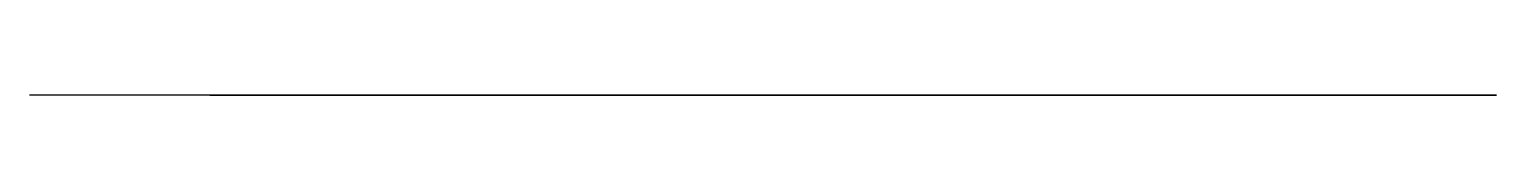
# Model space of a CAD drawing. Header units: centimetres. Extents: x -14.5 to 5.5, y 0 to 0.
import ezdxf

# ---------------------------------------------------------------- set-up
doc = ezdxf.new("R2010")
doc.units = ezdxf.units.CM
doc.header["$MEASUREMENT"] = 0
doc.layers.add('Container_Back v1_Sketch1', color=7, linetype='Continuous')
doc.layers.add('Container_Back v1_Sketch2', color=7, linetype='Continuous')

msp = doc.modelspace()

# ---------------------------------------------------------------- linework, layer by layer
at = {"layer": 'Container_Back v1_Sketch1'}
for p, q in [((-12.011, 0, -3.303), (-14.506, 0, -3.303)), ((-12.039, 0, -3.303), (-3.236, 0, -3.303)), ((-10, 0, 5), (-12.039, 0, -3.303)), ((5.539, 0, -3.303), (-12.011, 0, -3.303)), ((-10, 0, 5), (3.5, 0, 5)), ((-10, 0, 5), (-1.45, 0, 5)), ((-10, 0, 5), (-3.25, 0, 5)), ((-3.25, 0, 5), (-5.5, 0, 5)), ((-5.5, 0, -0.653), (-3.25, 0, -0.653)), ((-5.5, 0, -1.503), (-1, 0, -1.503)), ((-5.5, 0, -0.653), (-5.5, 0, -1.503)), ((-3.25, 0, -0.653), (-1, 0, -0.653)), ((-1, 0, 5), (-3.25, 0, 5)), ((-1, 0, -1.503), (-1, 0, -0.653)), ((3.5, 0, 5), (5.539, 0, -3.303))]:
    msp.add_line(p, q, dxfattribs=at)
msp.add_point((0, 0), dxfattribs=at)
at = {"layer": 'Container_Back v1_Sketch2'}
msp.add_point((0, 0), dxfattribs=at)

doc.saveas('drawing.dxf')
